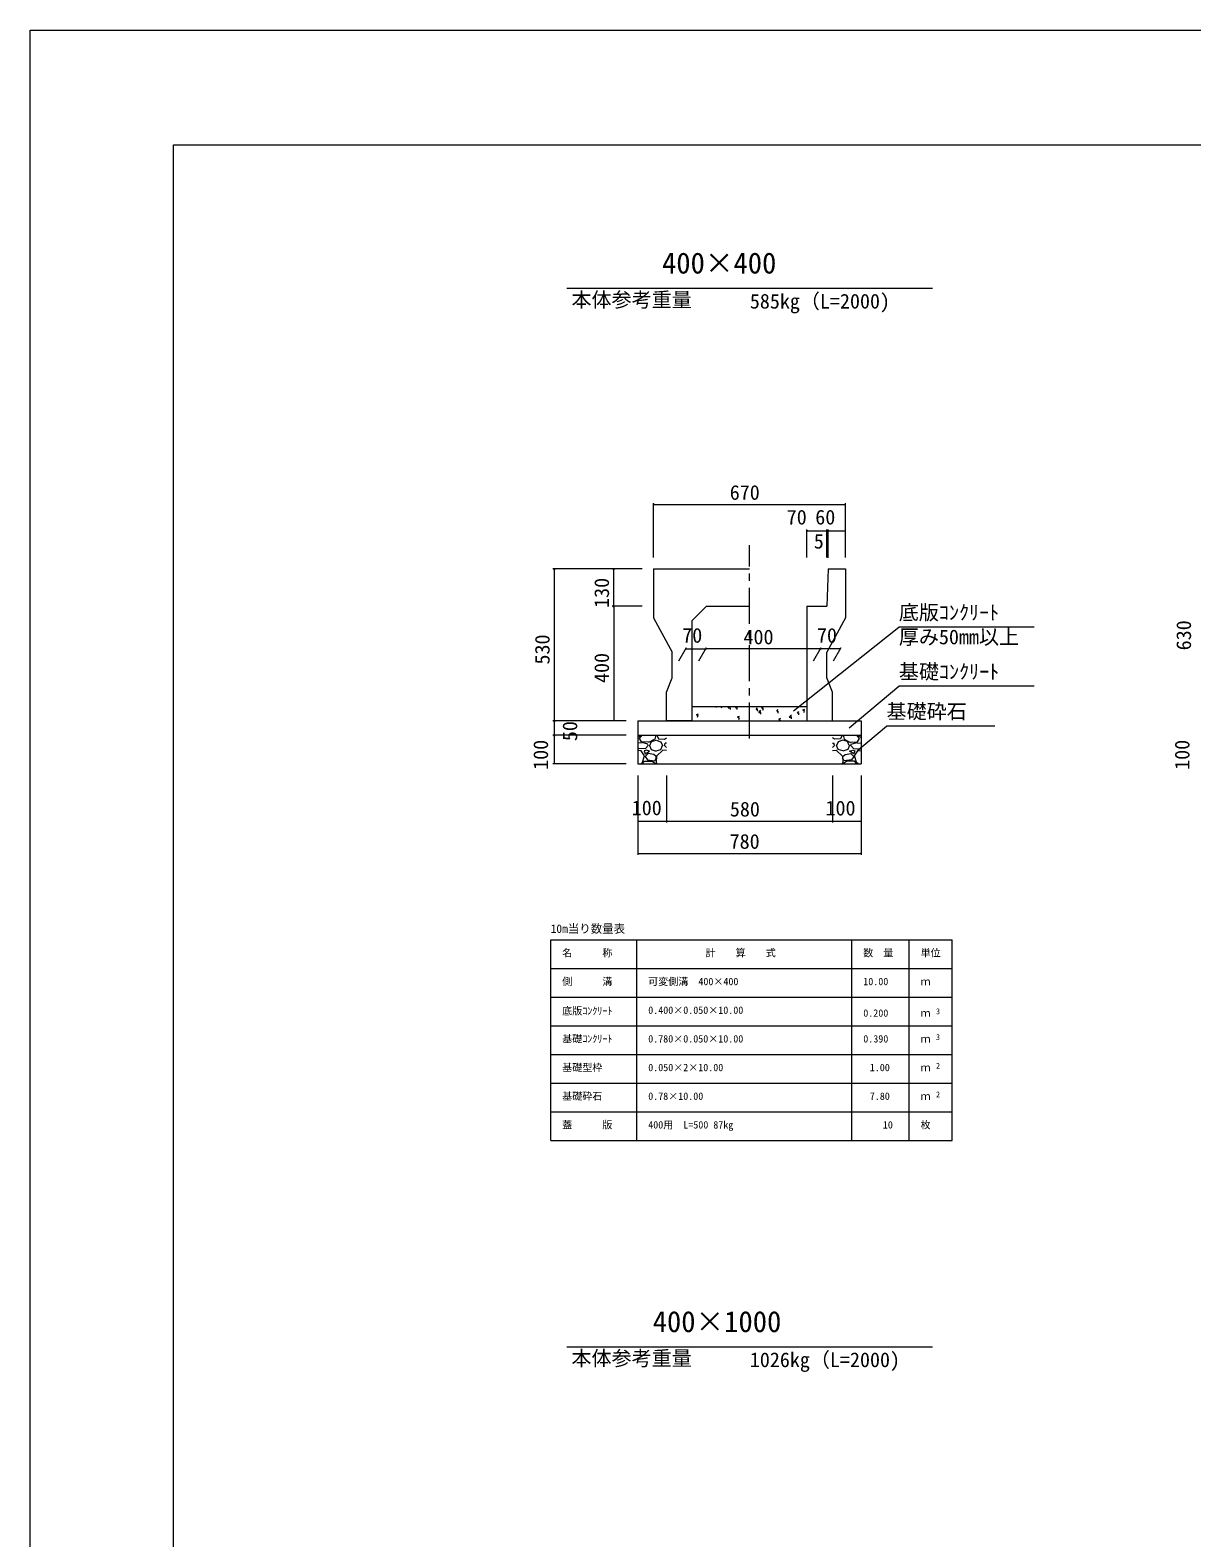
# Model space of a CAD drawing. Units: millimetres on the paper, scale 1:20. Extents: x 0 to 841, y 0 to 594.
# Drawn here: x 0 to 202.6, y 331 to 594 of the extents above; entities that cross this region are included whole.
import ezdxf
from ezdxf.enums import TextEntityAlignment as Align

# ---------------------------------------------------------------- set-up
doc = ezdxf.new("R2010")
doc.units = ezdxf.units.MM
doc.linetypes.add('USER1', pattern=[10, 6.25, -1.25, 1.25, -1.25])
for name, color, linetype, lineweight in [('D-STR-DIM（寸法）', 7, 'Continuous', 18), ('D-STR-HTXT（旗揚げ）', 4, 'Continuous', 18), ('D-STR-STRn（構造物）', 5, 'Continuous', 18), ('D-STR（構造物外形線）', 1, 'Continuous', 18), ('D-TTL(外枠）', 2, 'Continuous', 18), ('DEFPOINTS_2', 8, 'Continuous', 18)]:
    doc.layers.add(name, color=color, linetype=linetype, lineweight=lineweight)
doc.layers.add('D-STR-TXT（文字）', color=7, linetype='Continuous')
doc.styles.add('ＭＳ ゴシック', font='')
doc.styles.get('ＭＳ ゴシック').set_extended_font_data('MS Gothic')

msp = doc.modelspace()

# ---------------------------------------------------------------- linework, layer by layer
at = {"layer": 'D-STR-DIM（寸法）'}
for p, q in [((108.727, 502.025), (108.727, 511.514)), ((108.727, 511.264), (108.877, 511.289)), ((108.727, 511.264), (108.747, 511.264)), ((108.877, 511.239), (108.727, 511.264)), ((108.747, 511.264), (142.207, 511.264)), ((142.077, 511.289), (142.227, 511.264)), ((142.227, 511.264), (142.077, 511.239)), ((142.227, 511.264), (142.207, 511.264)), ((142.227, 502.025), (142.227, 511.514)), ((135.477, 502.025), (135.477, 506.931)), ((135.477, 506.681), (135.627, 506.706)), ((135.477, 506.681), (135.497, 506.681)), ((135.627, 506.656), (135.477, 506.681)), ((135.497, 506.681), (138.957, 506.681)), ((138.827, 506.706), (138.977, 506.681)), ((138.977, 506.681), (138.827, 506.656)), ((138.977, 506.681), (138.957, 506.681)), ((138.977, 502.025), (138.977, 506.931)), ((138.977, 502.025), (138.977, 506.931)), ((138.977, 506.681), (139.127, 506.706)), ((138.977, 506.681), (138.997, 506.681)), ((139.127, 506.656), (138.977, 506.681)), ((139.205, 506.681), (138.997, 506.681)), ((139.075, 506.706), (139.225, 506.681)), ((139.225, 506.681), (139.075, 506.656)), ((139.225, 506.681), (139.205, 506.681)), ((139.225, 501.969), (139.225, 506.931)), ((139.225, 501.969), (139.225, 506.931)), ((139.225, 506.681), (139.375, 506.706)), ((139.225, 506.681), (139.245, 506.681)), ((139.375, 506.656), (139.225, 506.681)), ((139.245, 506.681), (142.207, 506.681)), ((142.077, 506.706), (142.227, 506.681)), ((142.227, 506.681), (142.077, 506.656)), ((142.227, 506.681), (142.207, 506.681)), ((142.227, 502.025), (142.227, 506.931)), ((106.727, 500.025), (91.181, 500.025)), ((91.406, 499.875), (91.431, 500.025)), ((91.431, 500.025), (91.431, 500.005)), ((91.431, 500.025), (91.456, 499.875)), ((91.431, 500.005), (91.431, 473.545)), ((106.727, 500.025), (101.541, 500.025)), ((101.766, 499.875), (101.791, 500.025)), ((101.791, 500.025), (101.791, 500.005)), ((101.791, 500.025), (101.816, 499.875)), ((101.791, 493.545), (101.791, 500.005)), ((106.759, 493.525), (101.541, 493.525)), ((106.759, 493.525), (101.541, 493.525)), ((101.791, 493.525), (101.766, 493.675)), ((101.766, 493.375), (101.791, 493.525)), ((101.816, 493.675), (101.791, 493.525)), ((101.791, 493.525), (101.791, 493.545)), ((101.791, 493.525), (101.791, 493.505)), ((101.791, 493.525), (101.816, 493.375)), ((101.791, 493.505), (101.791, 473.545)), ((113.132, 483.998), (114.468, 486.312)), ((114.324, 486.062), (114.474, 486.087)), ((114.324, 486.062), (114.344, 486.062)), ((114.474, 486.037), (114.324, 486.062)), ((114.344, 486.062), (117.804, 486.062)), ((116.632, 483.998), (117.968, 486.312)), ((116.632, 483.998), (117.968, 486.312)), ((117.674, 486.087), (117.824, 486.062)), ((117.824, 486.062), (117.674, 486.037)), ((117.824, 486.062), (117.804, 486.062)), ((117.824, 486.062), (117.974, 486.087)), ((117.824, 486.062), (117.844, 486.062)), ((117.974, 486.037), (117.824, 486.062)), ((137.804, 486.062), (117.844, 486.062)), ((136.632, 483.998), (137.968, 486.312)), ((136.632, 483.998), (137.968, 486.312)), ((137.674, 486.087), (137.824, 486.062)), ((137.824, 486.062), (137.674, 486.037)), ((137.824, 486.062), (137.804, 486.062)), ((137.824, 486.062), (137.974, 486.087)), ((137.824, 486.062), (137.844, 486.062)), ((137.974, 486.037), (137.824, 486.062)), ((141.304, 486.062), (137.844, 486.062)), ((140.132, 483.998), (141.468, 486.312)), ((141.174, 486.087), (141.324, 486.062)), ((141.324, 486.062), (141.174, 486.037)), ((141.324, 486.062), (141.304, 486.062)), ((103.977, 473.525), (91.181, 473.525)), ((103.977, 473.525), (91.181, 473.525)), ((91.431, 473.525), (91.406, 473.675)), ((91.406, 473.375), (91.431, 473.525)), ((91.456, 473.675), (91.431, 473.525)), ((91.431, 473.525), (91.431, 473.545)), ((91.431, 473.525), (91.431, 473.505)), ((91.431, 473.525), (91.456, 473.375)), ((91.431, 473.505), (91.431, 471.045)), ((103.977, 473.525), (101.541, 473.525)), ((101.791, 473.525), (101.766, 473.675)), ((101.816, 473.675), (101.791, 473.525)), ((101.791, 473.525), (101.791, 473.545)), ((103.977, 471.025), (91.181, 471.025)), ((103.977, 471.025), (91.181, 471.025)), ((91.431, 471.025), (91.406, 471.175)), ((91.406, 470.875), (91.431, 471.025)), ((91.456, 471.175), (91.431, 471.025)), ((91.431, 471.025), (91.431, 471.045)), ((91.431, 471.025), (91.431, 471.005)), ((91.431, 471.025), (91.456, 470.875)), ((91.431, 471.005), (91.431, 466.045)), ((103.977, 466.025), (91.181, 466.025)), ((91.431, 466.025), (91.406, 466.175)), ((91.456, 466.175), (91.431, 466.025)), ((91.431, 466.025), (91.431, 466.045)), ((105.977, 464.025), (105.977, 450.152)), ((105.977, 464.025), (105.977, 455.775)), ((110.977, 464.025), (110.977, 455.775)), ((110.977, 464.025), (110.977, 455.775)), ((139.977, 464.025), (139.977, 455.775)), ((139.977, 464.025), (139.977, 455.775)), ((144.977, 464.025), (144.977, 450.152)), ((144.977, 464.025), (144.977, 455.775)), ((105.977, 456.025), (106.127, 456.05)), ((105.977, 456.025), (105.997, 456.025)), ((106.127, 456), (105.977, 456.025)), ((105.997, 456.025), (110.957, 456.025)), ((110.827, 456.05), (110.977, 456.025)), ((110.977, 456.025), (110.827, 456)), ((110.977, 456.025), (110.957, 456.025)), ((110.977, 456.025), (111.127, 456.05)), ((110.977, 456.025), (110.997, 456.025)), ((111.127, 456), (110.977, 456.025)), ((110.997, 456.025), (139.957, 456.025)), ((139.827, 456.05), (139.977, 456.025)), ((139.977, 456.025), (139.827, 456)), ((139.977, 456.025), (139.957, 456.025)), ((139.977, 456.025), (140.127, 456.05)), ((139.977, 456.025), (139.997, 456.025)), ((140.127, 456), (139.977, 456.025)), ((139.997, 456.025), (144.957, 456.025)), ((144.827, 456.05), (144.977, 456.025)), ((144.977, 456.025), (144.827, 456)), ((144.977, 456.025), (144.957, 456.025)), ((105.977, 450.402), (106.127, 450.427)), ((105.977, 450.402), (105.997, 450.402)), ((106.127, 450.377), (105.977, 450.402)), ((105.997, 450.402), (144.957, 450.402)), ((144.827, 450.427), (144.977, 450.402)), ((144.977, 450.402), (144.827, 450.377)), ((144.977, 450.402), (144.957, 450.402))]:
    msp.add_line(p, q, dxfattribs=at)
at = {"layer": 'D-STR-HTXT（旗揚げ）'}
for p, q in [((93.586, 549), (157.369, 549)), ((133.171, 475.29), (151.521, 489.885)), ((175.119, 489.885), (151.521, 489.885)), ((142.883, 472.294), (151.529, 479.558)), ((175.127, 479.558), (151.529, 479.558)), ((144.295, 468.365), (149.378, 472.627)), ((168.242, 472.627), (149.378, 472.627)), ((90.85, 435.339), (160.85, 435.339)), ((90.85, 400.339), (90.85, 435.339)), ((105.85, 400.339), (105.85, 435.339)), ((143.35, 400.339), (143.35, 435.339)), ((153.35, 419.339), (153.35, 435.339)), ((153.35, 400.339), (153.35, 435.339)), ((160.85, 400.339), (160.85, 435.339)), ((90.85, 430.339), (160.85, 430.339)), ((90.85, 425.339), (160.85, 425.339)), ((90.85, 420.339), (160.85, 420.339)), ((90.85, 415.339), (160.85, 415.339)), ((90.85, 410.339), (160.85, 410.339)), ((90.85, 405.339), (160.85, 405.339)), ((90.85, 400.339), (160.85, 400.339)), ((93.586, 364.366), (157.369, 364.366))]:
    msp.add_line(p, q, dxfattribs=at)
at = {"layer": 'D-STR-STRn（構造物）', "color": 7, "linetype": 'USER1'}
msp.add_line((125.477, 470.463), (125.477, 504.18), dxfattribs=at)
at = {"layer": 'D-STR-STRn（構造物）', "color": 7}
for p, q in [((115.477, 476.025), (135.477, 476.025)), ((119.738, 475.83), (119.702, 476.025)), ((120.62, 475.804), (120.694, 476.025)), ((121.741, 475.827), (121.931, 476.025)), ((122.143, 475.536), (122.088, 476.01)), ((123.065, 475.821), (123.236, 476.025)), ((127.596, 475.848), (127.946, 475.983)), ((116.209, 474.636), (116.559, 474.771)), ((116.209, 474.636), (116.458, 474.468)), ((116.419, 474.191), (116.52, 474.493)), ((121.741, 475.827), (122.185, 475.758)), ((123.065, 475.821), (123.363, 475.795)), ((123.325, 475.516), (123.267, 475.829)), ((123.395, 474.236), (123.745, 474.37)), ((123.395, 474.236), (123.644, 474.068)), ((123.604, 473.791), (123.706, 474.093)), ((126.651, 475.507), (126.892, 475.794)), ((126.651, 475.507), (126.95, 475.481)), ((126.911, 475.202), (126.853, 475.516)), ((127.077, 475), (127.466, 475.406)), ((127.077, 475), (127.522, 474.931)), ((127.479, 474.708), (127.424, 475.183)), ((127.596, 475.848), (127.845, 475.681)), ((127.805, 475.403), (127.907, 475.705)), ((130.237, 475.193), (130.478, 475.48)), ((130.237, 475.193), (130.536, 475.167)), ((130.497, 474.889), (130.44, 475.202)), ((130.58, 473.835), (130.931, 473.97)), ((130.581, 473.835), (130.829, 473.668)), ((130.835, 473.525), (130.891, 473.692)), ((132.413, 474.172), (132.803, 474.578)), ((132.413, 474.172), (132.858, 474.103)), ((132.816, 473.88), (132.76, 474.355)), ((133.824, 474.879), (134.065, 475.167)), ((133.824, 474.879), (134.122, 474.853)), ((134.084, 474.575), (134.026, 474.888)), ((134.782, 475.448), (135.132, 475.582)), ((134.782, 475.448), (135.03, 475.28)), ((134.991, 475.003), (135.092, 475.305))]:
    msp.add_line(p, q, dxfattribs=at)
at = {"layer": 'D-STR-STRn（構造物）'}
for p, q in [((105.977, 473.525), (144.977, 473.525)), ((105.977, 473.525), (105.977, 466.025)), ((144.977, 473.525), (144.977, 466.025)), ((105.977, 471.025), (144.977, 471.025)), ((105.977, 470.59), (106.54, 471.025)), ((106.286, 470.473), (106.783, 471.025)), ((109.138, 471.023), (108.938, 470.323)), ((109.308, 471.025), (109.578, 470.384)), ((141.647, 471.025), (141.377, 470.384)), ((141.817, 471.023), (142.017, 470.323)), ((144.669, 470.473), (144.172, 471.025)), ((144.977, 470.59), (144.414, 471.025)), ((106.74, 469.717), (105.977, 469.637)), ((106.184, 468.639), (105.977, 468.865)), ((106.587, 468.318), (105.977, 468.369)), ((107.333, 468.726), (106.183, 468.626)), ((106.646, 469.87), (106.296, 470.47)), ((107.147, 467.426), (106.597, 468.326)), ((107.883, 469.783), (106.633, 469.883)), ((107.734, 469.476), (106.734, 469.726)), ((107.084, 468.273), (107.284, 467.773)), ((107.435, 468.421), (107.085, 468.271)), ((107.284, 467.774), (108.034, 468.224)), ((107.786, 469.223), (107.336, 468.723)), ((108.038, 468.224), (107.438, 468.424)), ((107.787, 469.22), (107.737, 469.47)), ((108.938, 470.319), (107.888, 469.769)), ((108.032, 469.224), (108.332, 468.524)), ((108.085, 469.223), (108.385, 469.923)), ((108.332, 468.519), (109.182, 468.269)), ((108.387, 469.923), (109.187, 470.173)), ((109.184, 470.173), (109.984, 469.873)), ((109.189, 468.27), (110.039, 468.52)), ((110.387, 468.423), (109.237, 467.373)), ((109.583, 470.37), (110.633, 470.32)), ((109.987, 469.871), (110.287, 469.221)), ((110.034, 468.525), (110.284, 469.225)), ((110.977, 468.369), (110.387, 468.418)), ((110.977, 468.865), (110.634, 469.239)), ((110.635, 469.224), (110.785, 469.624)), ((110.636, 470.327), (110.977, 470.59)), ((110.977, 469.637), (110.79, 469.617)), ((140.318, 470.327), (139.977, 470.59)), ((139.977, 469.637), (140.164, 469.617)), ((139.977, 468.865), (140.32, 469.239)), ((139.977, 468.369), (140.567, 468.418)), ((140.32, 469.224), (140.17, 469.624)), ((141.372, 470.37), (140.322, 470.32)), ((140.568, 468.423), (141.718, 467.373)), ((140.968, 469.871), (140.668, 469.221)), ((140.92, 468.525), (140.67, 469.225)), ((141.766, 468.27), (140.916, 468.52)), ((141.77, 470.173), (140.97, 469.873)), ((142.568, 469.923), (141.768, 470.173)), ((142.623, 468.519), (141.773, 468.269)), ((142.016, 470.319), (143.066, 469.769)), ((142.87, 469.223), (142.57, 469.923)), ((142.923, 469.224), (142.623, 468.524)), ((142.917, 468.224), (143.517, 468.424)), ((143.67, 467.774), (142.92, 468.224)), ((143.072, 469.783), (144.322, 469.883)), ((143.168, 469.22), (143.218, 469.47)), ((143.169, 469.223), (143.619, 468.723)), ((143.22, 469.476), (144.22, 469.726)), ((143.519, 468.421), (143.869, 468.271)), ((143.622, 468.726), (144.772, 468.626)), ((143.871, 468.273), (143.671, 467.773)), ((143.808, 467.426), (144.358, 468.326)), ((144.214, 469.717), (144.977, 469.637)), ((144.309, 469.87), (144.659, 470.47)), ((144.367, 468.318), (144.977, 468.369)), ((144.77, 468.639), (144.977, 468.865)), ((105.977, 466.025), (144.977, 466.025)), ((106.54, 466.025), (106.736, 466.177)), ((106.737, 466.171), (107.137, 467.421)), ((106.783, 466.025), (107.186, 466.473)), ((107.186, 466.473), (108.486, 466.473)), ((107.284, 467.325), (107.684, 466.725)), ((107.786, 467.823), (107.286, 467.323)), ((107.688, 466.721), (108.938, 466.571)), ((108.792, 467.676), (107.792, 467.826)), ((108.484, 466.484), (109.134, 466.034)), ((109.197, 467.312), (108.797, 467.662)), ((108.937, 466.574), (109.187, 467.024)), ((109.178, 466.334), (109.308, 466.025)), ((109.234, 467.375), (109.184, 466.325)), ((109.186, 467.023), (109.186, 467.323)), ((141.777, 466.334), (141.647, 466.025)), ((141.721, 467.375), (141.771, 466.325)), ((141.758, 467.312), (142.158, 467.662)), ((142.017, 466.574), (141.767, 467.024)), ((141.769, 467.023), (141.769, 467.323)), ((142.47, 466.484), (141.82, 466.034)), ((143.267, 466.721), (142.017, 466.571)), ((142.163, 467.676), (143.163, 467.826)), ((143.769, 466.473), (142.469, 466.473)), ((143.169, 467.823), (143.669, 467.323)), ((143.67, 467.325), (143.27, 466.725)), ((144.172, 466.025), (143.769, 466.473)), ((144.218, 466.171), (143.818, 467.421)), ((144.414, 466.025), (144.218, 466.177))]:
    msp.add_line(p, q, dxfattribs=at)
at = {"layer": 'D-STR（構造物外形線）'}
for p, q in [((108.727, 500.025), (125.477, 500.025)), ((108.727, 500.025), (108.727, 491.525)), ((139.227, 500.025), (138.977, 493.525)), ((139.227, 500.025), (142.227, 500.025)), ((142.227, 500.025), (142.227, 491.525)), ((117.977, 493.525), (115.477, 491.025)), ((117.977, 493.525), (125.477, 493.525)), ((135.477, 493.525), (135.477, 473.525)), ((135.477, 493.525), (138.977, 493.525)), ((108.727, 491.525), (111.977, 485.525)), ((115.477, 473.525), (115.477, 491.025)), ((142.227, 491.525), (138.977, 485.525)), ((111.977, 481.025), (111.977, 485.525)), ((138.977, 481.025), (138.977, 485.525)), ((110.977, 478.525), (111.977, 481.025)), ((139.977, 478.525), (138.977, 481.025)), ((110.977, 473.525), (110.977, 478.525)), ((139.977, 473.525), (139.977, 478.525)), ((115.477, 473.525), (110.977, 473.525)), ((135.477, 473.525), (139.977, 473.525))]:
    msp.add_line(p, q, dxfattribs=at)
at = {"layer": 'D-TTL(外枠）'}
for p, q in [((25, 574), (820, 574)), ((25, 20), (25, 574))]:
    msp.add_line(p, q, dxfattribs=at)
at = {"layer": 'DEFPOINTS_2'}
for p, q in [((0, 0), (0, 594)), ((0, 594), (841, 594))]:
    msp.add_line(p, q, dxfattribs=at)

# ---------------------------------------------------------------- texts
at = {"layer": 'D-STR-DIM（寸法）', "style": 'ＭＳ ゴシック'}
for s, p in [('670', (122.031, 511.314)), ('70', (131.971, 507.006)), ('60', (136.95, 507.006)), ('5', (136.691, 502.81)), ('70', (113.746, 486.387)), ('400', (124.43, 486.112)), ('70', (137.246, 486.387)), ('100', (104.933, 456.304)), ('580', (122.057, 456.075)), ('100', (138.734, 456.254)), ('780', (122.013, 450.452))]:
    msp.add_text(s, height=2.566, dxfattribs=at).set_placement(p, align=Align.BOTTOM_LEFT)
for s, p in [('130', (101.741, 493.231)), ('630', (203.265, 485.828)), ('530', (91.381, 483.355)), ('400', (101.741, 480.132)), ('50', (96.199, 469.992)), ('100', (91.106, 464.981)), ('100', (202.99, 464.981))]:
    msp.add_text(s, height=2.566, rotation=90, dxfattribs=at).set_placement(p, align=Align.BOTTOM_LEFT)
at = {"layer": 'D-STR-TXT（文字）', "style": 'ＭＳ ゴシック'}
for s, height, p in [('400×400', 3.666, (110.212, 550.449)), ('本体参考重量', 2.566, (94.416, 544.933)), ('585kg（L=2000)', 2.566, (125.536, 544.67)), ('底版ｺﾝｸﾘｰﾄ', 2.566, (151.521, 490.385)), ('厚み50mm以上', 2.566, (151.521, 486.113)), ('基礎ｺﾝｸﾘｰﾄ', 2.566, (151.529, 480.058)), ('基礎砕石', 2.566, (149.378, 473.127)), ('10m当り数量表', 1.466, (90.795, 436.102)), ('計\u3000\u3000算\u3000\u3000式', 1.283, (117.815, 432.041)), ('名\u3000\u3000\u3000称', 1.283, (92.811, 432.041)), ('数\u3000量', 1.283, (145.311, 432.041)), ('単位', 1.283, (155.311, 432.041)), ('側\u3000\u3000\u3000溝', 1.283, (92.811, 427.041)), ('可変側溝\u3000400×400', 1.283, (107.811, 427.041)), ('10.00', 1.283, (145.325, 427.041)), ('ｍ', 1.283, (155.311, 427.041)), ('底版ｺﾝｸﾘｰﾄ', 1.283, (92.811, 421.908)), ('0.400×0.050×10.00', 1.283, (107.811, 422.041)), ('0.200', 1.283, (145.325, 421.541)), ('ｍ', 1.283, (155.311, 421.541)), ('3', 1.026, (158.012, 422.043)), ('基礎ｺﾝｸﾘｰﾄ', 1.283, (92.811, 417.041)), ('0.780×0.050×10.00', 1.283, (107.811, 417.041)), ('0.390', 1.283, (145.325, 417.041)), ('ｍ', 1.283, (155.311, 417.041)), ('3', 1.026, (158.012, 417.543)), ('基礎型枠', 1.283, (92.811, 412.041)), ('0.050×2×10.00', 1.283, (107.811, 412.041)), ('1.00', 1.283, (146.462, 412.041)), ('ｍ', 1.283, (155.311, 412.041)), ('2', 1.026, (158.012, 412.543)), ('基礎砕石', 1.283, (92.811, 407.041)), ('0.78×10.00', 1.283, (107.811, 407.041)), ('7.80', 1.283, (146.462, 407.041)), ('ｍ', 1.283, (155.311, 407.041)), ('2', 1.026, (158.012, 407.543)), ('蓋\u3000\u3000\u3000版', 1.283, (92.811, 402.041)), ('400用\u3000L=500 87kg', 1.283, (107.811, 402.041)), ('10', 1.283, (148.736, 402.041)), ('枚', 1.283, (155.311, 402.041)), ('400×1000', 3.666, (108.587, 365.815)), ('本体参考重量', 2.566, (94.416, 360.3)), ('1026kg（L=2000)', 2.566, (125.536, 360.036))]:
    msp.add_text(s, height=height, dxfattribs=at).set_placement(p, align=Align.BOTTOM_LEFT)

doc.saveas('drawing.dxf')
